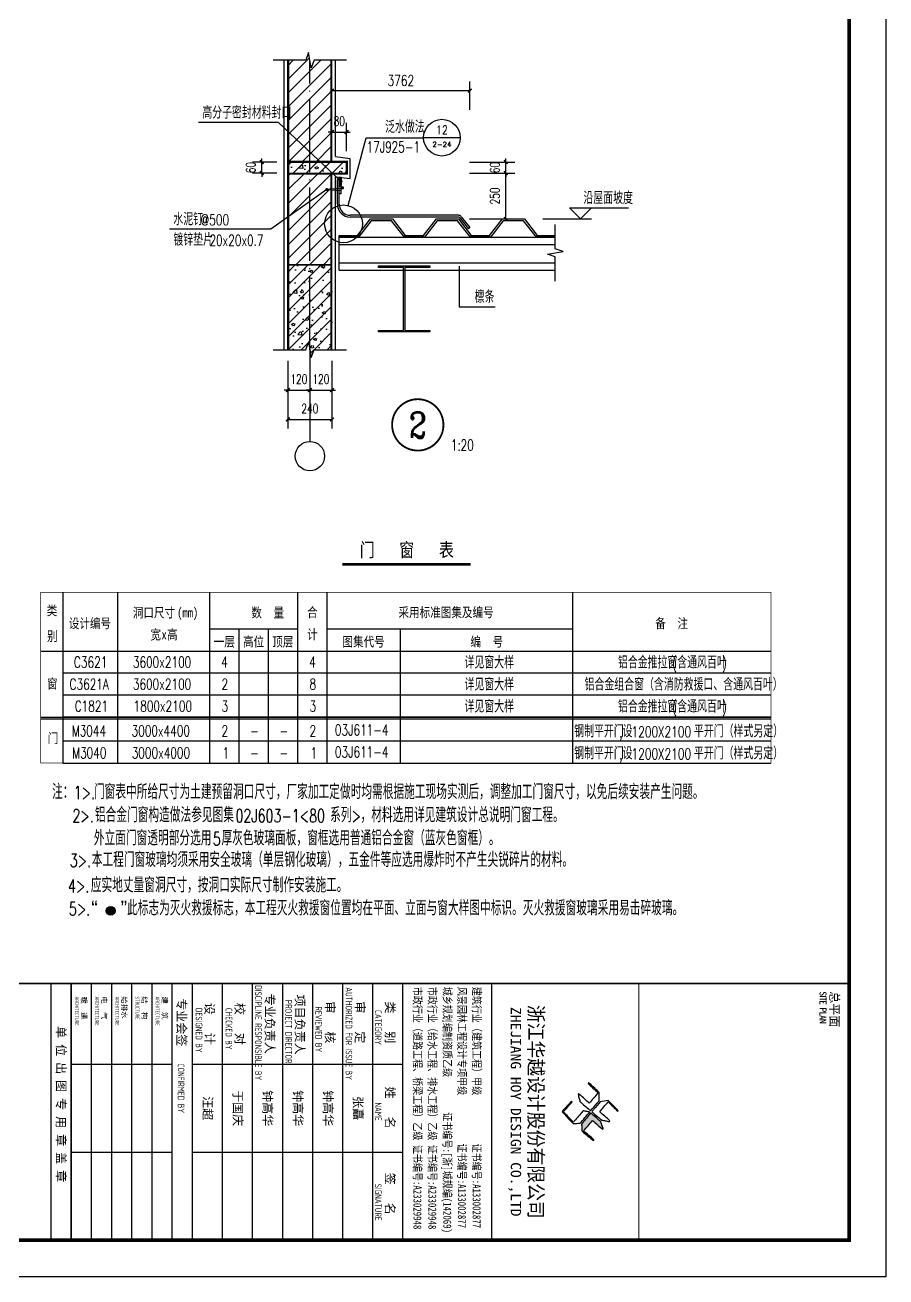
# Model space of a CAD drawing. Extents: x 1885024 to 2490229, y 18495599 to 18794495.
# Drawn here: x 2468594 to 2480333, y 18495599 to 18512660 of the extents above; entities that cross this region are included whole.
import ezdxf
from ezdxf.enums import TextEntityAlignment as Align

# ---------------------------------------------------------------- set-up
doc = ezdxf.new("R2010")
doc.units = 0
doc.header["$LTSCALE"] = 1000
doc.header["$MEASUREMENT"] = 0
doc.linetypes.add('DOTE', pattern=[2.42, 2, -0.2, 0.02, -0.2])
doc.layers.get('Defpoints').update_dxf_attribs({"color": 250})
for name, color, linetype in [('AXIS', 3, 'Continuous'), ('AXIS_TEXT', 7, 'Continuous'), ('COLUMN', 2, 'Continuous'), ('DIM_IDEN', 171, 'Continuous'), ('DOTE', 1, 'DOTE'), ('PUB_DIM', 161, 'Continuous'), ('PUB_HATCH', 8, 'Continuous'), ('PUB_TEXT', 7, 'Continuous'), ('PUB_TITLE', 4, 'Continuous'), ('PUB_WALL', 9, 'Continuous'), ('S_WALL', 11, 'Continuous'), ('SURFACE', 6, 'Continuous'), ('TK', 4, 'Continuous'), ('填充', 8, 'Continuous'), ('附加线条', 140, 'Continuous')]:
    doc.layers.add(name, color=color, linetype=linetype)
doc.styles.add('-宋体', font='', dxfattribs={"width": 0.8})
doc.styles.add('_TCH_DIM', font='SIMPLEX', dxfattribs={"bigfont": 'GBCBIG'})
doc.styles.add('_TCH_DIM_T3', font='SIMPLEX', dxfattribs={"width": 0.705882, "bigfont": 'GBCBIG'})
doc.styles.add('_TCH_LABEL', font='COMPLEX', dxfattribs={"bigfont": 'GBCBIG'})
doc.styles.add('COMPLEX', font='COMPLEX')
doc.styles.add('DIM_FONT_T3', font='SIMPLEX', dxfattribs={"width": 0.705882, "bigfont": 'GBCBIG'})
doc.styles.add('HT', font='simhei.ttf', dxfattribs={"width": 0.7})
doc.styles.add('ROMANS', font='romans', dxfattribs={"width": 0.65, "height": 231.275})
doc.styles.add('TSSD_REIN', font='tssdeng.shx', dxfattribs={"width": 0.7, "bigfont": 'tssdchn.shx'})
doc.styles.add('YAYA', font='', dxfattribs={"width": 0.8, "height": 1})
doc.styles.add('图签宋体', font='', dxfattribs={"height": 300})
doc.styles.add('图签黑体', font='simhei.ttf', dxfattribs={"height": 550})
doc.styles.add('黑体', font='simhei.ttf', dxfattribs={"width": 0.8})
doc.styles.get('-宋体').set_extended_font_data('SimSun')
doc.styles.get('YAYA').set_extended_font_data('SimSun')
doc.styles.get('图签宋体').set_extended_font_data('NSimSun')
doc.dimstyles.new('_TCH_ARCH&&100', dxfattribs={"dimtxt": 297.5, "dimasz": 100, "dimexe": 250, "dimexo": 300, "dimgap": 126.25, "dimtad": 1, "dimdec": 0, "dimzin": 0, "dimdsep": 46, "dimtxsty": '_TCH_DIM_T3', "dimblk": 'ARCHTICK', "dimcen": 0.09, "dimclrt": 7, "dimazin": 2, "dimtfac": 1, "dimtdec": 0, "dimtix": 1, "dimtmove": 2, "dimatfit": 3, "dimfxl": 0, "dimtolj": 1, "dimtzin": 0, "dimarcsym": 0})
doc.dimstyles.new('DIMN20$TCH&&100', dxfattribs={"dimtxt": 255, "dimasz": 100, "dimexe": 250, "dimexo": 300, "dimgap": 172.5, "dimtad": 1, "dimdec": 0, "dimlfac": 0.2, "dimzin": 0, "dimdsep": 46, "dimtxsty": 'DIM_FONT_T3', "dimblk": 'ARCHTICK', "dimcen": 0.09, "dimclrt": 7, "dimazin": 2, "dimtfac": 1, "dimtdec": 0, "dimtix": 1, "dimtmove": 2, "dimatfit": 3, "dimfxl": 0, "dimtolj": 1, "dimtzin": 0, "dimarcsym": 0})

# ---------------------------------------------------------------- blocks, each defined once
blk = doc.blocks.new('A$C53AF4E09')
at = {"layer": 'COLUMN'}
blk.add_hatch(color=256, dxfattribs=at).paths.add_polyline_path([(350, 450), (0, 450), (0, 440), (170, 440), (170, 10), (0, 10), (0, 0), (350, 0), (350, 10), (180, 10), (180, 440), (350, 440)])
blk.add_lwpolyline([(0, 440), (0, 450), (350, 450), (350, 440), (180, 440), (180, 10), (350, 10), (350, 0), (0, 0), (0, 10), (170, 10), (170, 440)], close=True, dxfattribs=at)
blk = doc.blocks.new('A$C2F155950')
blk.add_lwpolyline([(381, 144), (0, 117), (381, 91)])
blk.add_lwpolyline([(381, 0), (339, 0), (339, 204), (381, 204)], close=True)
at = {"layer": '填充', "const_width": 42.3}
blk.add_lwpolyline([(448, 162, -1), (406, 162, -1)], format="xyb", close=True, dxfattribs=at)
blk = doc.blocks.new('_ArchTick')
at = {"color": 0, "linetype": 'ByBlock', "const_width": 0.4}
blk.add_lwpolyline([(-0.5, -0.5), (0.5, 0.5)], dxfattribs=at)
blk = doc.blocks.new('*D185')
at = {"layer": 'Defpoints', "color": 0}
for p in [(2514, 8416), (3228, 8416), (3228, 8116)]:
    blk.add_point(p, dxfattribs=at)
at = {"layer": 'PUB_DIM', "color": 0, "lineweight": -2}
for p, q in [((2928, 8416), (2264, 8416)), ((2514, 8416), (2514, 8516)), ((2514, 8116), (2514, 8416)), ((2928, 8116), (2264, 8116)), ((2514, 8116), (2514, 8016))]:
    blk.add_line(p, q, dxfattribs=at)
at = {"layer": 'PUB_DIM', "color": 0, "lineweight": -2, "xscale": 100, "yscale": 100, "zscale": 100}
for p, rotation in [((2514, 8416), 270), ((2514, 8116), 90)]:
    blk.add_blockref('_ArchTick', p, dxfattribs=dict(at, rotation=rotation))
at = {"layer": 'PUB_DIM', "color": 7, "insert": (2214, 8266), "char_height": 255, "attachment_point": 5, "rotation": 90, "style": 'DIM_FONT_T3'}
blk.add_mtext('\\A1;60', dxfattribs=at)
blk = doc.blocks.new('*D186')
at = {"layer": 'Defpoints', "color": 0}
for p in [(4828, 9232), (4428, 8416), (4828, 8416)]:
    blk.add_point(p, dxfattribs=at)
at = {"layer": 'PUB_DIM', "color": 0, "lineweight": -2}
for p, q in [((4428, 9232), (4328, 9232)), ((4428, 8716), (4428, 9482)), ((4428, 9232), (4828, 9232)), ((4828, 8716), (4828, 9482)), ((4828, 9232), (4928, 9232))]:
    blk.add_line(p, q, dxfattribs=at)
at = {"layer": 'PUB_DIM', "color": 0, "lineweight": -2, "xscale": 100, "yscale": 100, "zscale": 100}
blk.add_blockref('_ArchTick', (4428, 9232), dxfattribs=at)
at = {"layer": 'PUB_DIM', "color": 0, "lineweight": -2, "xscale": 100, "yscale": 100, "zscale": 100, "rotation": 180}
blk.add_blockref('_ArchTick', (4828, 9232), dxfattribs=at)
at = {"layer": 'PUB_DIM', "color": 7, "insert": (4628, 9532), "char_height": 255, "attachment_point": 5, "style": 'DIM_FONT_T3'}
blk.add_mtext('\\A1;80', dxfattribs=at)
blk = doc.blocks.new('*D187')
at = {"layer": 'Defpoints', "color": 0}
for p in [(7878, 8116), (9171, 8116), (7878, 6866)]:
    blk.add_point(p, dxfattribs=at)
at = {"layer": 'PUB_DIM', "color": 0, "lineweight": -2}
for p, q in [((8178, 8116), (9421, 8116)), ((9171, 6866), (9171, 8116)), ((8178, 6866), (9421, 6866))]:
    blk.add_line(p, q, dxfattribs=at)
at = {"layer": 'PUB_DIM', "color": 0, "lineweight": -2, "xscale": 100, "yscale": 100, "zscale": 100}
for p, rotation in [((9171, 8116), 90), ((9171, 6866), 270)]:
    blk.add_blockref('_ArchTick', p, dxfattribs=dict(at, rotation=rotation))
at = {"layer": 'PUB_DIM', "color": 7, "insert": (8871, 7491), "char_height": 255, "attachment_point": 5, "rotation": 90, "style": 'DIM_FONT_T3'}
blk.add_mtext('\\A1;250', dxfattribs=at)
blk = doc.blocks.new('*D188')
at = {"layer": 'Defpoints', "color": 0}
for p in [(7878, 8416), (9171, 8416), (7878, 8116)]:
    blk.add_point(p, dxfattribs=at)
at = {"layer": 'PUB_DIM', "color": 0, "lineweight": -2}
for p, q in [((8178, 8416), (9421, 8416)), ((9171, 8416), (9171, 8516)), ((9171, 8116), (9171, 8416)), ((8178, 8116), (9421, 8116)), ((9171, 8116), (9171, 8016))]:
    blk.add_line(p, q, dxfattribs=at)
at = {"layer": 'PUB_DIM', "color": 0, "lineweight": -2, "xscale": 100, "yscale": 100, "zscale": 100}
for p, rotation in [((9171, 8416), 270), ((9171, 8116), 90)]:
    blk.add_blockref('_ArchTick', p, dxfattribs=dict(at, rotation=rotation))
at = {"layer": 'PUB_DIM', "color": 7, "insert": (8871, 8266), "char_height": 255, "attachment_point": 5, "rotation": 90, "style": 'DIM_FONT_T3'}
blk.add_mtext('\\A1;60', dxfattribs=at)
blk = doc.blocks.new('*D189')
at = {"layer": 'Defpoints', "color": 0}
for p in [(8189, 10363), (4428, 9535), (8189, 9535)]:
    blk.add_point(p, dxfattribs=at)
at = {"layer": 'PUB_DIM', "color": 0, "lineweight": -2}
for p, q in [((4428, 9835), (4428, 10613)), ((8189, 9835), (8189, 10613)), ((4428, 10363), (8189, 10363))]:
    blk.add_line(p, q, dxfattribs=at)
at = {"layer": 'PUB_DIM', "color": 0, "lineweight": -2, "xscale": 100, "yscale": 100, "zscale": 100, "rotation": 180}
blk.add_blockref('_ArchTick', (4428, 10363), dxfattribs=at)
at = {"layer": 'PUB_DIM', "color": 0, "lineweight": -2, "xscale": 100, "yscale": 100, "zscale": 100}
blk.add_blockref('_ArchTick', (8189, 10363), dxfattribs=at)
at = {"layer": 'PUB_DIM', "color": 7, "insert": (6309, 10638), "char_height": 297.5, "attachment_point": 5, "style": '_TCH_DIM_T3'}
blk.add_mtext('\\A1;3762', dxfattribs=at)
blk = doc.blocks.new('*D190')
at = {"layer": 'Defpoints', "color": 0}
for p in [(3228, 3300), (4429, 3300), (4429, 1400)]:
    blk.add_point(p, dxfattribs=at)
at = {"layer": 'PUB_DIM', "color": 0, "lineweight": -2}
for p, q in [((3228, 3000), (3228, 1150)), ((4429, 3000), (4429, 1150)), ((3228, 1400), (4429, 1400))]:
    blk.add_line(p, q, dxfattribs=at)
at = {"layer": 'PUB_DIM', "color": 0, "lineweight": -2, "xscale": 100, "yscale": 100, "zscale": 100, "rotation": 180}
blk.add_blockref('_ArchTick', (3228, 1400), dxfattribs=at)
at = {"layer": 'PUB_DIM', "color": 0, "lineweight": -2, "xscale": 100, "yscale": 100, "zscale": 100}
blk.add_blockref('_ArchTick', (4429, 1400), dxfattribs=at)
at = {"layer": 'PUB_DIM', "color": 7, "insert": (3828, 1700), "char_height": 255, "attachment_point": 5, "style": 'DIM_FONT_T3'}
blk.add_mtext('\\A1;240', dxfattribs=at)
blk = doc.blocks.new('_AXISO')
blk.add_circle((0, 0), 0.5)
at = {"layer": 'AXIS_TEXT', "style": 'COMPLEX', "width": 1.041667}
blk.add_attdef('A', text='', height=0.56, dxfattribs=at).set_placement((-0.25, -0.28), (0.25, -0.28), align=Align.FIT)
blk = doc.blocks.new('*D191')
at = {"layer": 'Defpoints', "color": 0}
for p in [(3828, 3300), (4429, 3300), (4429, 2200)]:
    blk.add_point(p, dxfattribs=at)
at = {"layer": 'PUB_DIM', "color": 0, "lineweight": -2}
for p, q in [((3828, 3000), (3828, 1950)), ((4429, 3000), (4429, 1950)), ((3828, 2200), (3728, 2200)), ((3828, 2200), (4429, 2200)), ((4429, 2200), (4529, 2200))]:
    blk.add_line(p, q, dxfattribs=at)
at = {"layer": 'PUB_DIM', "color": 0, "lineweight": -2, "xscale": 100, "yscale": 100, "zscale": 100}
blk.add_blockref('_ArchTick', (3828, 2200), dxfattribs=at)
at = {"layer": 'PUB_DIM', "color": 0, "lineweight": -2, "xscale": 100, "yscale": 100, "zscale": 100, "rotation": 180}
blk.add_blockref('_ArchTick', (4429, 2200), dxfattribs=at)
at = {"layer": 'PUB_DIM', "color": 7, "insert": (4128, 2500), "char_height": 255, "attachment_point": 5, "style": 'DIM_FONT_T3'}
blk.add_mtext('\\A1;120', dxfattribs=at)
blk = doc.blocks.new('*D192')
at = {"layer": 'Defpoints', "color": 0}
for p in [(3228, 3300), (3828, 3300), (3828, 2200)]:
    blk.add_point(p, dxfattribs=at)
at = {"layer": 'PUB_DIM', "color": 0, "lineweight": -2}
for p, q in [((3228, 3000), (3228, 1950)), ((3828, 3000), (3828, 1950)), ((3228, 2200), (3128, 2200)), ((3228, 2200), (3828, 2200)), ((3828, 2200), (3928, 2200))]:
    blk.add_line(p, q, dxfattribs=at)
at = {"layer": 'PUB_DIM', "color": 0, "lineweight": -2, "xscale": 100, "yscale": 100, "zscale": 100}
blk.add_blockref('_ArchTick', (3228, 2200), dxfattribs=at)
at = {"layer": 'PUB_DIM', "color": 0, "lineweight": -2, "xscale": 100, "yscale": 100, "zscale": 100, "rotation": 180}
blk.add_blockref('_ArchTick', (3828, 2200), dxfattribs=at)
at = {"layer": 'PUB_DIM', "color": 7, "insert": (3528, 2500), "char_height": 255, "attachment_point": 5, "style": 'DIM_FONT_T3'}
blk.add_mtext('\\A1;120', dxfattribs=at)
blk = doc.blocks.new('A$C053D6479')
at = {"layer": 'PUB_TITLE'}
h = blk.add_hatch(color=256, dxfattribs=at)
h.dxf.hatch_style = 1
edge = h.paths.add_edge_path()
edge.add_spline(control_points=[(1026, 827), (1105, 920), (1188, 1008), (1266, 1102)], knot_values=[13, 13, 13, 13, 14, 14, 14, 14], degree=3, periodic=0)
edge.add_spline(control_points=[(1266, 1102), (1258, 1111), (1249, 1119), (1239, 1116)], knot_values=[12, 12, 12, 12, 13, 13, 13, 13], degree=3, periodic=0)
edge.add_spline(control_points=[(1239, 1116), (1210, 1107), (1179, 1092), (1144, 1077)], knot_values=[11, 11, 11, 11, 12, 12, 12, 12], degree=3, periodic=0)
edge.add_spline(control_points=[(1144, 1077), (1109, 1063), (1069, 1053), (1047, 1038)], knot_values=[10, 10, 10, 10, 11, 11, 11, 11], degree=3, periodic=0)
edge.add_spline(control_points=[(1047, 1038), (1028, 1026), (1007, 992), (991, 972)], knot_values=[9, 9, 9, 9, 10, 10, 10, 10], degree=3, periodic=0)
edge.add_spline(control_points=[(991, 972), (942, 913), (899, 868), (849, 810)], knot_values=[8, 8, 8, 8, 9, 9, 9, 9], degree=3, periodic=0)
edge.add_spline(control_points=[(849, 810), (842, 801), (822, 776), (822, 775)], knot_values=[7, 7, 7, 7, 8, 8, 8, 8], degree=3, periodic=0)
edge.add_spline(control_points=[(822, 775), (823, 771), (848, 752), (859, 744)], knot_values=[6, 6, 6, 6, 7, 7, 7, 7], degree=3, periodic=0)
edge.add_spline(control_points=[(859, 744), (949, 670), (1035, 592), (1122, 521)], knot_values=[5, 5, 5, 5, 6, 6, 6, 6], degree=3, periodic=0)
edge.add_spline(control_points=[(1122, 521), (1153, 527), (1185, 530), (1217, 533)], knot_values=[4, 4, 4, 4, 5, 5, 5, 5], degree=3, periodic=0)
edge.add_spline(control_points=[(1217, 533), (1246, 535), (1293, 532), (1316, 542)], knot_values=[3, 3, 3, 3, 4, 4, 4, 4], degree=3, periodic=0)
edge.add_spline(control_points=[(1316, 542), (1327, 547), (1338, 565), (1349, 579)], knot_values=[2, 2, 2, 2, 3, 3, 3, 3], degree=3, periodic=0)
edge.add_spline(control_points=[(1349, 579), (1423, 670), (1507, 759), (1572, 848)], knot_values=[1, 1, 1, 1, 2, 2, 2, 2], degree=3, periodic=0)
edge.add_spline(control_points=[(1572, 848), (1564, 852), (1561, 861), (1551, 862)], knot_values=[0, 0, 0, 0, 1, 1, 1, 1], degree=3, periodic=0)
edge.add_spline(control_points=[(1551, 862), (1469, 769), (1393, 671), (1310, 579)], knot_values=[15, 15, 15, 15, 16, 16, 16, 16], degree=3, periodic=0)
edge.add_spline(control_points=[(1310, 579), (1216, 662), (1118, 742), (1026, 827)], knot_values=[14, 14, 14, 14, 15, 15, 15, 15], degree=3, periodic=0)
at = {"layer": 'TK'}
for points, knots in [([(1031, 1298), (1066, 1286), (1054, 1262), (1045, 1224), (1036, 1188), (1031, 1158), (1024, 1121), (1020, 1104), (1017, 1085), (1012, 1071), (1004, 1052), (976, 1026), (956, 1003), (906, 946), (866, 899), (814, 839), (806, 829), (789, 806), (787, 806), (777, 804), (728, 856), (719, 864), (651, 922), (580, 978), (514, 1036), (509, 1106), (488, 1176), (479, 1247), (570, 1343), (663, 1436), (758, 1526), (764, 1523), (768, 1518), (774, 1515), (693, 1422), (599, 1343), (520, 1249), (607, 1171), (698, 1096), (789, 1021), (874, 1109), (950, 1206), (1031, 1298)], [0, 0, 0, 0, 1, 1, 1, 2, 2, 2, 3, 3, 3, 4, 4, 4, 5, 5, 5, 6, 6, 6, 7, 7, 7, 8, 8, 8, 9, 9, 9, 10, 10, 10, 11, 11, 11, 12, 12, 12, 13, 13, 13, 14, 14, 14, 14]), ([(1551, 862), (1561, 861), (1564, 852), (1572, 848), (1507, 759), (1423, 670), (1349, 579), (1338, 565), (1327, 547), (1316, 542), (1293, 532), (1246, 535), (1217, 533), (1185, 530), (1153, 527), (1122, 521), (1035, 592), (949, 670), (859, 744), (848, 752), (823, 771), (822, 775), (822, 776), (842, 801), (849, 810), (899, 868), (942, 913), (991, 972), (1007, 992), (1028, 1026), (1047, 1038), (1069, 1053), (1109, 1063), (1144, 1077), (1179, 1092), (1210, 1107), (1239, 1116), (1249, 1119), (1258, 1111), (1266, 1102), (1188, 1008), (1105, 920), (1026, 827), (1118, 742), (1216, 662), (1310, 579), (1393, 671), (1469, 769), (1551, 862)], [0, 0, 0, 0, 1, 1, 1, 2, 2, 2, 3, 3, 3, 4, 4, 4, 5, 5, 5, 6, 6, 6, 7, 7, 7, 8, 8, 8, 9, 9, 9, 10, 10, 10, 11, 11, 11, 12, 12, 12, 13, 13, 13, 14, 14, 14, 15, 15, 15, 16, 16, 16, 16]), ([(555, 949), (624, 891), (699, 833), (760, 773), (689, 691), (614, 604), (539, 517), (529, 505), (516, 487), (506, 482), (492, 475), (469, 472), (452, 467), (416, 456), (383, 448), (342, 438), (323, 433), (297, 422), (293, 440), (291, 452), (313, 470), (322, 480), (400, 566), (477, 652), (553, 736), (460, 815), (366, 894), (270, 970), (183, 883), (101, 791), (16, 703), (-18, 714), (9, 735), (28, 755), (103, 838), (192, 930), (266, 1005), (319, 1009), (387, 1005), (442, 1007), (456, 1008), (472, 1011), (485, 1007), (507, 1000), (534, 967), (555, 949)], [0, 0, 0, 0, 1, 1, 1, 2, 2, 2, 3, 3, 3, 4, 4, 4, 5, 5, 5, 6, 6, 6, 7, 7, 7, 8, 8, 8, 9, 9, 9, 10, 10, 10, 11, 11, 11, 12, 12, 12, 13, 13, 13, 14, 14, 14, 15, 15, 15, 15]), ([(1097, 490), (1100, 425), (1106, 361), (1107, 294), (1018, 207), (925, 121), (830, 33), (818, 21), (800, 0), (787, 0), (768, -1), (725, 49), (712, 60), (662, 103), (616, 143), (568, 186), (545, 207), (518, 224), (499, 250), (501, 259), (511, 261), (516, 267), (609, 192), (696, 111), (785, 33), (883, 118), (977, 208), (1070, 298), (992, 373), (892, 456), (803, 534), (791, 544), (768, 561), (766, 569), (761, 588), (776, 634), (780, 655), (785, 690), (788, 721), (795, 746), (897, 661), (998, 576), (1097, 490)], [0, 0, 0, 0, 1, 1, 1, 2, 2, 2, 3, 3, 3, 4, 4, 4, 5, 5, 5, 6, 6, 6, 7, 7, 7, 8, 8, 8, 9, 9, 9, 10, 10, 10, 11, 11, 11, 12, 12, 12, 13, 13, 13, 14, 14, 14, 14])]:
    blk.add_open_spline(points, degree=3, knots=knots, dxfattribs=at)
blk = doc.blocks.new('GeYuanFrame_88155231', base_point=(18.76, 4.34))
at = {"layer": 'PUB_TITLE'}
for points in [[(554.76, 235.14), (554.76, 292.54)], [(578.76, 235.14), (578.76, 292.54)], [(554.76, 202.14), (554.76, 229.64)], [(578.76, 202.14), (578.76, 229.64)]]:
    blk.add_lwpolyline(points, dxfattribs=at)
at = {"layer": 'TK'}
for p, q in [((43.76, 414.34), (602.76, 414.34)), ((532.76, 316.74), (602.76, 316.74)), ((532.76, 284.34), (602.76, 284.34)), ((532.76, 276.14), (602.76, 276.14)), ((532.76, 267.94), (602.76, 267.94)), ((532.76, 259.74), (602.76, 259.74)), ((532.76, 251.54), (602.76, 251.54)), ((532.76, 243.34), (602.76, 243.34)), ((532.76, 235.14), (602.76, 235.14)), ((532.76, 235.14), (602.76, 235.14))]:
    blk.add_line(p, q, dxfattribs=at)
for points in [[(18.76, 424.34), (612.76, 424.34), (612.76, 4.34), (18.76, 4.34), (18.76, 424.34)], [(532.76, 292.54), (602.76, 292.54)], [(532.76, 235.14), (602.76, 235.14)], [(532.76, 229.64), (602.76, 229.64)], [(532.76, 224.14), (602.76, 224.14)], [(532.76, 218.64), (602.76, 218.64)], [(532.76, 213.14), (602.76, 213.14)], [(532.76, 207.64), (602.76, 207.64)], [(532.76, 202.14), (602.76, 202.14)], [(532.76, 196.64), (602.76, 196.64)]]:
    blk.add_lwpolyline(points, dxfattribs=at)
at = {"layer": 'TK', "const_width": 1}
blk.add_lwpolyline([(602.76, 414.34), (43.76, 414.34), (43.76, 14.34), (602.76, 14.34)], close=True, dxfattribs=at)
at = {"layer": 'TK'}
for points, const_width in [([(532.76, 414.34), (532.76, 14.34)], 0.4), ([(532.76, 356.95), (602.76, 356.95)], 0.35), ([(532.76, 292.54), (602.76, 292.54)], 0.35), ([(532.76, 292.54), (602.76, 292.54)], 0.35), ([(532.76, 235.14), (602.76, 235.14)], 0.35), ([(532.76, 202.14), (602.76, 202.14)], 0.35)]:
    blk.add_lwpolyline(points, dxfattribs=dict(at, const_width=const_width))
at = {"layer": 'PUB_TITLE', "xscale": 0.01000000000021828, "yscale": 0.01000000000021828, "zscale": 0.01}
blk.add_blockref('A$C053D6479', (559.86, 336.08), dxfattribs=at)
at = {"layer": 'TK', "style": '图签宋体'}
for s, height, p in [('总平面', 2.4, (534.9, 409.1)), ('类   别', 2.4, (537.65, 287.9)), ('姓   名', 2.4, (560.87, 287.9)), ('签   名', 2.4, (584.35, 287.9)), ('审   定', 2.4, (537.65, 279.7)), ('审   核', 2.4, (537.65, 271.5)), ('项目负责人', 2.4, (535.8, 263.3)), ('专业负责人', 2.4, (535.56, 255.1)), ('校   对', 2.4, (538.06, 246.9)), ('设   计', 2.4, (538.03, 238.7)), ('专业会签', 2.4, (536.79, 231.05)), ('建  筑', 1.44, (536.28, 226.92)), ('结  构', 1.44, (536.28, 221.42)), ('给排水', 1.44, (536.28, 215.92)), ('电  气', 1.44, (536.28, 210.42)), ('暖  通', 1.44, (536.28, 204.92)), ('单 位 出 图 专 用 章 盖 章', 2.4, (544.39, 198.16))]:
    blk.add_text(s, height=height, dxfattribs=at).set_placement(p)
at = {"layer": 'TK'}
for s, height, style, width, p in [('SITE PLAN', 1.697, 'ROMANS', 0.76, (535.02, 406.31)), ('建筑行业（建筑工程）甲级           证书编号:A133002877', 2.2, '-宋体', 0.8, (533.67, 311.64)), ('风景园林工程设计专项甲级           证书编号:A133002877', 2.2, '-宋体', 0.8, (533.67, 307.62)), ('城乡规划编制资质乙级        证书编号:[浙]城规编(142069)', 2.2, '-宋体', 0.8, (533.67, 303.63)), ('市政行业（给水工程、排水工程）乙级 证书编号:A233029948', 2.2, '-宋体', 0.8, (533.67, 299.55)), ('市政行业（道路工程、桥梁工程）乙级 证书编号:A233029948', 2.2, '-宋体', 0.8, (533.67, 295.5)), ('CATEGORY', 1.8, 'TSSD_REIN', 0.7, (539.99, 284.98)), ('NAME', 1.8, 'TSSD_REIN', 0.7, (565.18, 284.98)), ('SIGNATURE', 1.8, 'TSSD_REIN', 0.7, (587.34, 284.98)), ('AUTHORIZED FOR ISSUE BY', 1.8, 'TSSD_REIN', 0.7, (533.79, 276.98)), ('REVIEWED BY', 1.8, 'TSSD_REIN', 0.7, (539.03, 268.72)), ('PROJECT DIRECTOR', 1.8, 'TSSD_REIN', 0.7, (537.22, 260.55)), ('DISCIPLINE RESPONSIBLE BY', 1.8, 'TSSD_REIN', 0.7, (533.25, 252.28)), ('CHECKED BY', 1.8, 'TSSD_REIN', 0.7, (539.42, 244.25)), ('DESIGNED BY', 1.8, 'TSSD_REIN', 0.7, (539.43, 236.08)), ('CONFIRMED BY', 1.8, 'TSSD_REIN', 0.7, (554.61, 231.23)), ('ARCHITECTURE', 1.08, 'TSSD_REIN', 0.7, (536.32, 225.15)), ('STRUCTURE', 1.08, 'TSSD_REIN', 0.7, (536.32, 219.65)), ('ARCHITECTURE', 1.08, 'TSSD_REIN', 0.7, (536.32, 214.15)), ('ARCHITECTURE', 1.08, 'TSSD_REIN', 0.7, (536.32, 208.65)), ('ARCHITECTURE', 1.08, 'TSSD_REIN', 0.7, (536.32, 203.15))]:
    blk.add_text(s, height=height, dxfattribs=dict(at, style=style, width=width)).set_placement(p)
for s, height, style, width, p in [('浙江华越设计股份有限公司', 3.96, 'HT', 0.9, (567.74, 328.97)), ('ZHEJIANG HOY DESIGN CO.,LTD', 2.8, '图签黑体', 1.11, (567.73, 323.1))]:
    blk.add_text(s, height=height, dxfattribs=dict(at, style=style, width=width)).set_placement(p, align=Align.MIDDLE)
at = {"layer": 'TK', "char_height": 2.4, "width": 24, "attachment_point": 5, "style": '图签宋体'}
for s, insert in [('张矗', (566.76, 280.21)), ('钟高华', (566.76, 272.04)), ('钟高华', (566.76, 263.84)), ('钟高华', (566.76, 255.57)), ('于国庆', (566.76, 247.44)), ('汪超', (566.76, 239.24))]:
    blk.add_mtext(s, dxfattribs=dict(at, insert=insert))
blk = doc.blocks.new('A$C57307A97')
blk.add_hatch(color=256).paths.add_polyline_path([(4677.8, 8003.6), (4627.8, 8003.6), (4627.8, 7774.8), (4677.8, 7774.8)])
at = {"layer": 'PUB_HATCH'}
h = blk.add_hatch(dxfattribs=at)
h.set_pattern_fill('普通砖', color=256, scale=100, style=0)
h.set_pattern_definition([(45, (703174.56, -451038.52), (-188.0904, 188.0904), [])])
h.paths.add_polyline_path([(4272.8, 7657.4, -1.3192355), (4309.1, 7670.3), (4427.8, 7678.4), (4427.8, 8116.1), (3227.8, 8116.1), (3227.8, 6918.5)])
h.paths.add_polyline_path([(4427.8, 11190), (3940.3, 11190), (3863.9, 10980), (3789.8, 11400), (3715.3, 11190), (3227.8, 11190), (3227.8, 9248.6), (4115.8, 8416.1), (4427.8, 8416.1)])
h.paths.add_polyline_path([(3227.8, 9248.6), (3227.8, 8416.1), (4115.8, 8416.1)], flags=16)
h.paths.add_polyline_path([(4244.3, 9757.3), (5011.4, 9757.3), (5011.4, 9307.3), (4244.3, 9307.3)], flags=9)
edge = h.paths.add_edge_path()
edge.add_line((3227.8, 5616.1), (4427.8, 5616.1))
edge.add_line((4427.8, 5616.1), (4427.8, 7659.4))
edge.add_line((4427.8, 7659.4), (4309.1, 7667.6))
edge.add_arc((4289.1, 7668.9), 20, 215.26541, 356.08393, ccw=False)
edge.add_line((4272.8, 7657.4), (3227.8, 6918.5))
edge.add_line((3227.8, 6918.5), (3227.8, 5616.1))
h = blk.add_hatch(dxfattribs=at)
h.set_pattern_fill('钢筋混凝土', color=256, scale=100, style=0)
h.set_pattern_definition([(45, (703174.56, -451229.52), (-176.776695, 176.776695), []), (50, (703174.56, -451229.5), (717.2602, -62.75213), [75, -825]), (355, (703174.56, -451229.5), (-138.75133, 752.19213), [60, -660]), (100.4514, (703234.3, -451234.75), (578.5094, 689.43954), [63.7402, -701.1421]), (46.1842, (703174.6, -451029.5), (1067.24105, -165.519), [112.5, -1237.5]), (96.6356, (703263.5, -451043.3), (934.6627, 974.1179), [95.6103, -1051.713]), (351.1842, (703174.6, -451029.5), (934.662, 974.1186), [90, -990]), (21, (703274.56, -451079.5), (596.90705, -402.6189), [75, -825]), (326, (703274.56, -451079.5), (243.3153, 725.15005), [60, -660]), (71.4514, (703324.3, -451113.1), (840.2226, 322.5305), [63.7402, -701.1421]), (37.5, (703174.56, -451229.52), (12.159855, 332.89385), [0, -652, 0, -670, 0, -662.5]), (7.5, (703174.56, -451229.52), (263.06954, 394.41171), [0, -382, 0, -637, 0, -252.5]), (327.5, (702951.56, -451229.52), (533.82244, -22.55487), [0, -250, 0, -780, 0, -1035]), (317.5, (702851.56, -451229.5), (583.18617, 100.10498), [0, -325, 0, -518, 0, -735])])
h.paths.add_polyline_path([(4115.8, 8416.1), (3227.8, 8416.1), (3227.8, 8116.1), (4435.8, 8116.1)])
h.paths.add_polyline_path([(4827.8, 8416.1), (4115.8, 8416.1), (4435.8, 8116.1), (4827.8, 8116.1)])
h = blk.add_hatch(dxfattribs=at)
h.set_pattern_fill('钢筋混凝土', color=256, scale=100, style=0)
h.set_pattern_definition([(45, (-595179.66, 434938.4), (-176.776695, 176.776695), []), (50, (-595179.66, 434938.4), (717.2602, -62.75213), [75, -825]), (355, (-595179.66, 434938.4), (-138.7513, 752.1921), [60, -660]), (100.4514, (-595119.9, 434933.2), (578.5094, 689.43954), [63.7402, -701.1421]), (46.1842, (-595179.7, 435138.4), (1067.241, -165.519), [112.5, -1237.5]), (96.6356, (-595090.7, 435124.6), (934.6627, 974.1179), [95.6103, -1051.713]), (351.1842, (-595179.7, 435138.4), (934.662, 974.1186), [90, -990]), (21, (-595079.66, 435088.4), (596.90705, -402.6189), [75, -825]), (326, (-595079.66, 435088.4), (243.3153, 725.15005), [60, -660]), (71.4514, (-595029.9, 435054.84), (840.2226, 322.5305), [63.7402, -701.1421]), (37.5, (-595179.66, 434938.4), (12.159855, 332.89385), [0, -652, 0, -670, 0, -662.5]), (7.5, (-595179.66, 434938.4), (263.06954, 394.41171), [0, -382, 0, -637, 0, -252.5]), (327.5, (-595402.66, 434938.4), (533.82244, -22.55487), [0, -250, 0, -780, 0, -1035]), (317.5, (-595502.66, 434938.4), (583.18617, 100.10498), [0, -325, 0, -518, 0, -735])])
h.paths.add_polyline_path([(3827.8, 5616.1), (3227.8, 5616.1), (3227.8, 3300), (3715.3, 3300), (3791.8, 3510), (3827.8, 3305.5)])
h.paths.add_polyline_path([(4427.8, 5616.1), (3827.8, 5616.1), (3827.8, 3305.5), (3865.8, 3090), (3940.3, 3300), (4427.8, 3300)])
for p, q in [((4577.8, 7266.1), (4577.8, 7937.7)), ((4577.8, 7937.7), (4627.8, 7937.7)), ((4627.8, 7266.1), (4627.8, 7937.7)), ((7877.8, 6966.1), (4927.8, 6966.1)), ((7877.8, 6916.1), (4927.8, 6916.1)), ((7917.3, 6896.8), (8149.9, 6597.7)), ((7956.8, 6927.5), (8189.4, 6628.4)), ((8149.9, 6597.7), (8189.4, 6628.4)), ((4627.8, 6366.1), (10520.5, 6366.1)), ((4627.8, 5466.1), (4627.8, 6366.1)), ((4627.8, 6166.1), (10520.5, 6166.1)), ((4627.8, 5666.1), (10520.5, 5666.1)), ((4627.8, 5466.1), (10520.5, 5466.1))]:
    blk.add_line(p, q)
blk.add_lwpolyline([(4627.8, 8003.6), (4677.8, 8003.6), (4677.8, 7774.8), (4627.8, 7774.8)], close=True)
for points in [[(6403.4, 6366.1), (6053.4, 6816.1), (5502.3, 6816.1), (5152.3, 6366.1), (4627.8, 6366.1), (4627.8, 6416.1), (5127.8, 6416.1), (5477.8, 6866.1), (6077.8, 6866.1), (6427.8, 6416.1)], [(8203.4, 6366.1), (7853.4, 6816.1), (7302.3, 6816.1), (6952.3, 6366.1), (6427.8, 6366.1), (6427.8, 6416.1), (6927.8, 6416.1), (7277.8, 6866.1), (7877.8, 6866.1), (8227.8, 6416.1)], [(10003.4, 6366.1), (9653.4, 6816.1), (9102.3, 6816.1), (8752.3, 6366.1), (8227.8, 6366.1), (8227.8, 6416.1), (8727.8, 6416.1), (9077.8, 6866.1), (9677.8, 6866.1), (10027.8, 6416.1)], [(10520.5, 6366.1), (10027.8, 6366.1), (10027.8, 6416.1), (10520.5, 6416.1)]]:
    blk.add_lwpolyline(points)
for centre, radius, start, end in [((4927.8, 7266.1), 350, 180, 270), ((4927.8, 7266.1), 300, 180, 270), ((7877.8, 6866.1), 100, 37.87498, 90), ((7877.8, 6866.1), 50, 37.87498, 90)]:
    blk.add_arc(centre, radius, start, end)
at = {"layer": 'AXIS'}
blk.add_line((3827.8, 3300), (3827.8, 800), dxfattribs=at)
at = {"layer": 'DIM_IDEN'}
for p, q in [((4876, 7229.7), (5364.6, 9080.7)), ((5364.6, 9080.7), (6928.7, 9080.7)), ((7928.7, 9080.7), (6928.7, 9080.7))]:
    blk.add_line(p, q, dxfattribs=at)
at = {"layer": 'DIM_IDEN', "const_width": 50}
blk.add_lwpolyline([(7469.5, 1252.7, 1), (6069.5, 1252.7, 1)], format="xyb", close=True, dxfattribs=at)
at = {"layer": 'DIM_IDEN'}
for centre, radius in [((7428.7, 9080.7), 500), ((4744.7, 6732), 514.7)]:
    blk.add_circle(centre, radius, dxfattribs=at)
at = {"layer": 'DOTE'}
blk.add_line((3827.8, 3300), (3827.8, 11190), dxfattribs=at)
at = {"layer": 'PUB_DIM'}
for p, q in [((2967.9, 9492.3), (788.6, 9492.3)), ((4677.8, 7889.2), (2967.9, 9492.3)), ((4289.1, 7668.9), (2760.2, 6587.8)), ((11209.5, 6866.1), (10909.5, 7166.1)), ((10909.5, 7166.1), (12515.2, 7166.1)), ((11209.5, 6866.1), (11509.5, 7166.1)), ((10177.8, 6866.1), (11509.5, 6866.1)), ((2760.2, 6587.8), (0, 6587.8)), ((7901.7, 5576.2), (7901.7, 4472.3)), ((7901.7, 4472.3), (8881.3, 4472.3))]:
    blk.add_line(p, q, dxfattribs=at)
for points in [[(4827.8, 11190), (3940.3, 11190), (3863.9, 10980), (3789.8, 11400), (3715.3, 11190), (2827.8, 11190)], [(10520.5, 5166.1), (10520.5, 5828.6), (10310.5, 5905), (10730.5, 5979.1), (10520.5, 6053.6), (10520.5, 6716.1)], [(2827.8, 3300), (3715.3, 3300), (3791.8, 3510), (3865.8, 3090), (3940.3, 3300), (4827.8, 3300)]]:
    blk.add_lwpolyline(points, dxfattribs=at)
at = {"layer": 'PUB_DIM', "const_width": 40}
for points in [[(4692.4, 7875.5, 1), (4663.3, 7902.9, 1)], [(4305.4, 7680.5, 1), (4272.8, 7657.4, 1)]]:
    blk.add_lwpolyline(points, format="xyb", close=True, dxfattribs=at)
at = {"layer": 'PUB_WALL', "const_width": 40}
for points in [[(3247.8, 3300), (3247.8, 11190)], [(4407.8, 8416.1), (4407.8, 11190)], [(3227.8, 8096.1), (4847.8, 8096.1), (4847.8, 8436.1), (3227.8, 8436.1)], [(4407.8, 3300), (4407.8, 8116.1)], [(3227.8, 5616.1), (4427.8, 5616.1)]]:
    blk.add_lwpolyline(points, dxfattribs=at)
at = {"layer": 'S_WALL'}
for p, q in [((3227.8, 3300), (3227.8, 11190)), ((4427.8, 8416.1), (4427.8, 11190)), ((3227.8, 8416.1), (4827.8, 8416.1)), ((4827.8, 8116.1), (4827.8, 8416.1)), ((3227.8, 8116.1), (4827.8, 8116.1)), ((4427.8, 3300), (4427.8, 8116.1)), ((3227.8, 5616.1), (4427.8, 5616.1))]:
    blk.add_line(p, q, dxfattribs=at)
at = {"layer": 'SURFACE'}
for p, q in [((3127.8, 3300), (3127.8, 11190)), ((4527.8, 8566.1), (4527.8, 11190)), ((4527.8, 8566.1), (4927.8, 8516.1)), ((4927.8, 7966.1), (4927.8, 8516.1)), ((4527.8, 3300), (4527.8, 8016.1)), ((4527.8, 8016.1), (4927.8, 7966.1))]:
    blk.add_line(p, q, dxfattribs=at)
at = {"layer": 'AXIS', "xscale": 800, "yscale": 800, "zscale": 800}
blk.add_blockref('_AXISO', (3827.8, 400), dxfattribs=at)
at = {"layer": 'COLUMN', "xscale": 4, "yscale": 4, "zscale": 4}
blk.add_blockref('A$C53AF4E09', (5699.9, 3786.1), dxfattribs=at)
at = {"layer": '附加线条', "linetype": 'Continuous'}
blk.add_blockref('A$C2F155950', (4289.1, 7551.5), dxfattribs=at)
at = {"layer": 'PUB_TEXT'}
for s, style, p in [('高分子密封材料封口', '_TCH_DIM', (893.6, 9597.3)), ('泛水做法', '_TCH_LABEL', (5878, 9208.1)), ('沿屋面坡度', '_TCH_DIM', (11286.3, 7271.1)), ('水泥钉', '_TCH_DIM', (105, 6692.8)), ('镀锌垫片', '_TCH_DIM', (105, 6132.8)), ('檩条', '_TCH_DIM', (8322, 4577.3))]:
    blk.add_text(s, height=337.59, dxfattribs=dict(at, style=style)).set_placement(p)
at = {"layer": 'PUB_TEXT', "style": '_TCH_LABEL'}
for s, height, p, p2 in [('12', 230.99, (7269.2, 9177.9), (7588.2, 9177.9)), ('2-24', 133.87, (7167.4, 8829.9), (7690.1, 8829.9)), ('2', 698.9, (6536.6, 903.2), (7002.5, 903.2))]:
    blk.add_text(s, height=height, dxfattribs=at).set_placement(p, p2, align=Align.FIT)
at = {"layer": 'PUB_TEXT', "width": 0.705882}
for s, style, p in [('17J925-1', '_TCH_LABEL', (5373.7, 8678.2)), ('@500', '_TCH_DIM', (842.2, 6692.8)), ('20x20x0.7', '_TCH_DIM', (1088, 6132.8)), ('1:20', '_TCH_LABEL', (7669.5, 552.7))]:
    blk.add_text(s, height=297.5, dxfattribs=dict(at, style=style)).set_placement(p)
at = {"layer": 'PUB_DIM'}
for p1, p2, distance, dimstyle, picture, middle in [((4427.8, 9535.4), (8189.4, 9535.4), 827.6, '_TCH_ARCH&&100', '*D189', (6308.6, 10638)), ((4427.8, 8416.1), (4827.8, 8416.1), 816.2, 'DIMN20$TCH&&100', '*D186', (4627.8, 9532.3)), ((3227.8, 8116.1), (3227.8, 8416.1), 713.5, 'DIMN20$TCH&&100', '*D185', (2214.3, 8266.1)), ((7877.8, 8116.1), (7877.8, 8416.1), -1292.7, 'DIMN20$TCH&&100', '*D188', (8870.5, 8266.1)), ((7877.8, 6866.1), (7877.8, 8116.1), -1292.7, 'DIMN20$TCH&&100', '*D187', (8870.5, 7491.1)), ((3227.8, 3300), (3827.8, 3300), -1100, 'DIMN20$TCH&&100', '*D192', (3527.8, 2500)), ((3227.8, 3300), (4428.8, 3300), -1900, 'DIMN20$TCH&&100', '*D190', (3828.3, 1700)), ((3827.8, 3300), (4428.8, 3300), -1100, 'DIMN20$TCH&&100', '*D191', (4128.3, 2500))]:
    dim = blk.add_aligned_dim(p1=p1, p2=p2, distance=distance, dimstyle=dimstyle, dxfattribs=at)
    dim.commit()
    dim.dimension.update_dxf_attribs({"geometry": picture, "text_midpoint": middle})

msp = doc.modelspace()

# ---------------------------------------------------------------- hatches: boundary and pattern name
h = msp.add_hatch(color=1)
edge = h.paths.add_edge_path()
edge.add_arc((2469761.6, 18500589), 60, 0, 360)

# ---------------------------------------------------------------- linework, layer by layer
for p, q in [((2469858.8, 18502602.8), (2469858.8, 18504927.8)), ((2472308.8, 18504427.8), (2471108.8, 18504427.8)), ((2476058.8, 18504427.8), (2472708.8, 18504427.8)), ((2478763.8, 18503827.8), (2469108.8, 18503827.8)), ((2478763.8, 18503527.8), (2469108.8, 18503527.8)), ((2478763.8, 18503227.8), (2469108.8, 18503227.8)), ((2478763.8, 18503227.8), (2469108.8, 18503227.8)), ((2478763.8, 18503227.8), (2469108.8, 18503227.8)), ((2478763.8, 18503227.8), (2469108.8, 18503227.8)), ((2478763.8, 18503227.8), (2469108.8, 18503227.8)), ((2478763.8, 18503227.8), (2469108.8, 18503227.8)), ((2478763.8, 18503227.8), (2469108.8, 18503227.8)), ((2478763.8, 18503227.8), (2469108.8, 18503227.8)), ((2478763.8, 18503227.8), (2469108.8, 18503227.8)), ((2478763.8, 18503227.8), (2469108.8, 18503227.8)), ((2478763.8, 18502902.8), (2469108.8, 18502902.8))]:
    msp.add_line(p, q)
at = {"color": 0}
msp.add_circle((2469761.6, 18500589), 60, dxfattribs=at)
at = {"layer": 'PUB_DIM', "const_width": 35}
msp.add_lwpolyline([(2472919.5, 18505311.5), (2474669.5, 18505311.5)], dxfattribs=at)
at = {"layer": 'PUB_TEXT'}
for p, q in [((2469108.8, 18504927.8), (2469108.8, 18502602.8)), ((2471108.8, 18504920.4), (2471108.8, 18502602.8)), ((2472308.8, 18504925.3), (2472308.8, 18502602.8)), ((2472708.8, 18504927.8), (2472708.8, 18502602.8)), ((2476058.8, 18504927.8), (2476058.8, 18502602.8)), ((2471508.8, 18504427.8), (2471508.8, 18502602.8)), ((2471908.8, 18504427.8), (2471908.8, 18502602.8)), ((2471908.8, 18504427.8), (2471908.8, 18502602.8)), ((2471908.8, 18504427.8), (2471908.8, 18502602.8)), ((2471908.8, 18504427.8), (2471908.8, 18502602.8)), ((2472308.8, 18504427.8), (2472308.8, 18502602.8)), ((2473708.8, 18504427.8), (2473708.8, 18502602.8)), ((2468808.8, 18504127.8), (2478763.8, 18504127.8)), ((2468808.8, 18503227.8), (2478763.8, 18503227.8)), ((2468808.8, 18503202.8), (2478763.8, 18503202.8)), ((2469108.8, 18503202.8), (2478763.8, 18503202.8)), ((2469108.8, 18502602.8), (2476058.8, 18502602.8)), ((2469108.8, 18502602.8), (2478763.8, 18502602.8)), ((2469108.8, 18502602.8), (2478763.8, 18502602.8))]:
    msp.add_line(p, q, dxfattribs=at)
at = {"layer": 'PUB_TEXT', "const_width": 10}
msp.add_lwpolyline([(2478763.8, 18502602.8), (2478763.8, 18504927.8), (2468808.8, 18504927.8), (2468808.8, 18502602.8)], close=True, dxfattribs=at)

# ---------------------------------------------------------------- block references
at = {"xscale": 50, "yscale": 50, "zscale": 50, "rotation": 270}
msp.add_blockref('GeYuanFrame_88155231', (2459332.5, 18525298.7), dxfattribs=at)
at = {"xscale": 0.5, "yscale": 0.5, "zscale": 0.5}
msp.add_blockref('A$C57307A97', (2470563.9, 18506584.7), dxfattribs=at)

# ---------------------------------------------------------------- texts
at = {"layer": 'PUB_TEXT', "color": 4, "style": '黑体', "width": 0.8}
for s, p in [('门', (2473156.5, 18505413.6)), ('窗', (2473696.6, 18505413.6)), ('表', (2474236.7, 18505413.6))]:
    msp.add_text(s, height=187.8, dxfattribs=at).set_placement(p)
at = {"layer": 'PUB_TEXT'}
for s, height, style, width, p in [('类', 132.2, 'YAYA', 0.8, (2468889.4, 18504615.3)), ('洞口尺寸', 132.17, 'YAYA', 0.8, (2470063, 18504586.6)), ('(mm)', 132.17, 'YAYA', 0.8, (2470667.9, 18504586.6)), ('数', 132.2, 'YAYA', 0.8, (2471679.1, 18504586.6)), ('量', 132.2, 'YAYA', 0.8, (2471981.5, 18504586.6)), ('合', 132.2, 'YAYA', 0.8, (2472439.7, 18504590.3)), ('采用标准图集及编号', 132.17, 'YAYA', 0.8, (2473685.7, 18504590.3)), ('设计编号', 132.17, 'YAYA', 0.8, (2469190.3, 18504440.3)), ('备', 132.2, 'YAYA', 0.8, (2477187, 18504440.3)), ('注', 132.2, 'YAYA', 0.8, (2477489.4, 18504440.3)), ('别', 132.2, 'YAYA', 0.8, (2468893.3, 18504265.3)), ('宽', 132.2, 'YAYA', 0.8, (2470303.1, 18504286.6)), ('x', 132.2, 'YAYA', 0.8, (2470454.3, 18504286.6)), ('高', 132.2, 'YAYA', 0.8, (2470529.9, 18504286.6)), ('计', 132.2, 'YAYA', 0.8, (2472439.4, 18504290.3)), ('一层', 132.17, 'YAYA', 0.8, (2471166.2, 18504190.3)), ('高位', 132.17, 'YAYA', 0.8, (2471565.6, 18504190.3)), ('顶层', 132.17, 'YAYA', 0.8, (2471965, 18504190.3)), ('图集代号', 132.17, 'YAYA', 0.8, (2472921.5, 18504190.3)), ('编', 132.2, 'YAYA', 0.8, (2474666.5, 18504190.3)), ('号', 132.2, 'YAYA', 0.8, (2474968.9, 18504190.3)), ('C3621', 148.75, '_TCH_LABEL', 0.705882, (2469261.3, 18503903.4)), ('3600x2100', 148.75, '_TCH_LABEL', 0.705882, (2470063.8, 18503903.4)), ('4', 148.8, '_TCH_LABEL', 0.705882, (2471268.8, 18503903.4)), ('4', 148.8, '_TCH_LABEL', 0.705882, (2472468.8, 18503903.4)), ('(', 148.8, '_TCH_LABEL', 0.705882, (2477415.9, 18503890.3)), (')', 148.8, '_TCH_LABEL', 0.705882, (2478100.3, 18503890.3)), ('窗', 132.2, 'YAYA', 0.8, (2468893.9, 18503618)), ('C3621A', 148.75, '_TCH_LABEL', 0.705882, (2469201.3, 18503603.4)), ('3600x2100', 148.75, '_TCH_LABEL', 0.705882, (2470063.8, 18503603.4)), ('2', 148.8, '_TCH_LABEL', 0.705882, (2471273.8, 18503603.4)), ('8', 148.8, '_TCH_LABEL', 0.705882, (2472473.8, 18503603.4)), ('C1821', 148.75, '_TCH_LABEL', 0.705882, (2469271.3, 18503303.4)), ('1800x2100', 148.75, '_TCH_LABEL', 0.705882, (2470073.8, 18503303.4)), ('3', 148.8, '_TCH_LABEL', 0.705882, (2471273.8, 18503303.4)), ('3', 148.8, '_TCH_LABEL', 0.705882, (2472473.8, 18503303.4)), ('(', 148.8, '_TCH_LABEL', 0.705882, (2477415.9, 18503290.3)), (')', 148.8, '_TCH_LABEL', 0.705882, (2478100.3, 18503290.3)), ('门', 132.2, 'YAYA', 0.8, (2468903.3, 18502874.4)), ('M3044', 148.75, '_TCH_LABEL', 0.705882, (2469231.3, 18502965.9)), ('3000x4400', 148.75, '_TCH_LABEL', 0.705882, (2470046.3, 18502965.9)), ('2', 148.8, '_TCH_LABEL', 0.705882, (2471273.8, 18502965.9)), ('-', 148.8, '_TCH_LABEL', 0.705882, (2471663.8, 18502965.9)), ('-', 148.8, '_TCH_LABEL', 0.705882, (2472063.8, 18502965.9)), ('2', 148.8, '_TCH_LABEL', 0.705882, (2472473.8, 18502965.9)), ('03J611-4', 148.75, '_TCH_LABEL', 0.705882, (2472819.6, 18502978.4)), ('1200X2100', 148.75, '_TCH_LABEL', 0.705882, (2476864.2, 18502952.8)), (',', 148.8, '_TCH_LABEL', 0.705882, (2476696.4, 18502952.8)), ('M3040', 148.75, '_TCH_LABEL', 0.705882, (2469236.3, 18502665.9)), ('3000x4000', 148.75, '_TCH_LABEL', 0.705882, (2470048.8, 18502665.9)), ('1', 148.8, '_TCH_LABEL', 0.705882, (2471286.3, 18502665.9)), ('-', 148.8, '_TCH_LABEL', 0.705882, (2471663.8, 18502665.9)), ('-', 148.8, '_TCH_LABEL', 0.705882, (2472063.8, 18502665.9)), ('1', 148.8, '_TCH_LABEL', 0.705882, (2472486.3, 18502665.9)), ('03J611-4', 148.75, '_TCH_LABEL', 0.705882, (2472819.6, 18502678.4)), (',', 148.8, '_TCH_LABEL', 0.705882, (2476696.4, 18502652.8)), ('1200X2100', 148.75, '_TCH_LABEL', 0.705882, (2476864.2, 18502652.8)), ('1>.', 178.5, '_TCH_LABEL', 0.705882, (2469257.7, 18502109.7)), ('2>.', 178.5, '_TCH_LABEL', 0.705882, (2469240.7, 18501794.7)), ('02J603-1<80', 178.5, '_TCH_LABEL', 0.705882, (2471463.5, 18501794.7)), ('>', 178.5, '_TCH_LABEL', 0.705882, (2473048.4, 18501794.7)), ('5', 178.5, '_TCH_LABEL', 0.705882, (2471153.5, 18501479.7)), ('3>.', 178.5, '_TCH_LABEL', 0.705882, (2469203.9, 18501184.9)), ('4>.', 178.5, '_TCH_LABEL', 0.705882, (2469178.9, 18500839)), ('5>.', 178.5, '_TCH_LABEL', 0.705882, (2469191.3, 18500525.7))]:
    msp.add_text(s, height=height, dxfattribs=dict(at, style=style, width=width)).set_placement(p)
at = {"layer": 'PUB_TEXT', "style": '_TCH_LABEL'}
for s, height, p in [('详见窗大样', 168.79, (2474586, 18503890.3)), ('铝合金推拉窗', 168.79, (2476678.7, 18503890.3)), ('含通风百叶', 168.79, (2477485.9, 18503890.3)), ('详见窗大样', 168.79, (2474586, 18503590.3)), ('铝合金组合窗（含消防救援口、含通风百叶）', 168.794, (2476223.2, 18503590.3)), ('详见窗大样', 168.79, (2474586, 18503290.3)), ('铝合金推拉窗', 168.79, (2476678.7, 18503290.3)), ('含通风百叶', 168.79, (2477485.9, 18503290.3)), ('钢制平开门', 168.79, (2476082, 18502952.8)), ('设', 168.8, (2476741.4, 18502952.8)), ('平开门（样式另定）', 168.79, (2477714.2, 18502952.8)), ('钢制平开门', 168.79, (2476082, 18502652.8)), ('设', 168.8, (2476741.4, 18502652.8)), ('平开门（样式另定）', 168.79, (2477714.2, 18502652.8)), ('注：', 202.55, (2468962.8, 18502109.7)), ('门窗表中所给尺寸为土建预留洞口尺寸，厂家加工定做时均需根据施工现场实测后，调整加工门窗尺寸，以免后续安装产生问题。', 202.553, (2469533.7, 18502109.7)), ('铝合金门窗构造做法参见图集', 202.553, (2469546.7, 18501794.7)), ('系列', 202.55, (2472753.5, 18501794.7)), ('，材料选用详见建筑设计总说明门窗工程。', 202.553, (2473168.4, 18501794.7)), ('外立面门窗透明部分选用', 202.553, (2469531.6, 18501479.7)), ('厚灰色玻璃面板，窗框选用普通铝合金窗（蓝灰色窗框）。', 202.553, (2471273.5, 18501479.7)), ('本工程门窗玻璃均须采用安全玻璃（单层钢化玻璃），五金件等应选用爆炸时不产生尖锐碎片的材料。', 202.553, (2469503.9, 18501184.9)), ('应实地丈量窗洞尺寸，按洞口实际尺寸制作安装施工。', 202.553, (2469490.9, 18500839)), ('“', 202.6, (2469497.3, 18500525.7)), ('”此标志为灭火救援标志，本工程灭火救援窗位置均在平面、立面与窗大样图中标识。灭火救援窗玻璃采用易击碎玻璃。', 202.553, (2469896.7, 18500525.7))]:
    msp.add_text(s, height=height, dxfattribs=at).set_placement(p)

doc.saveas('drawing.dxf')
